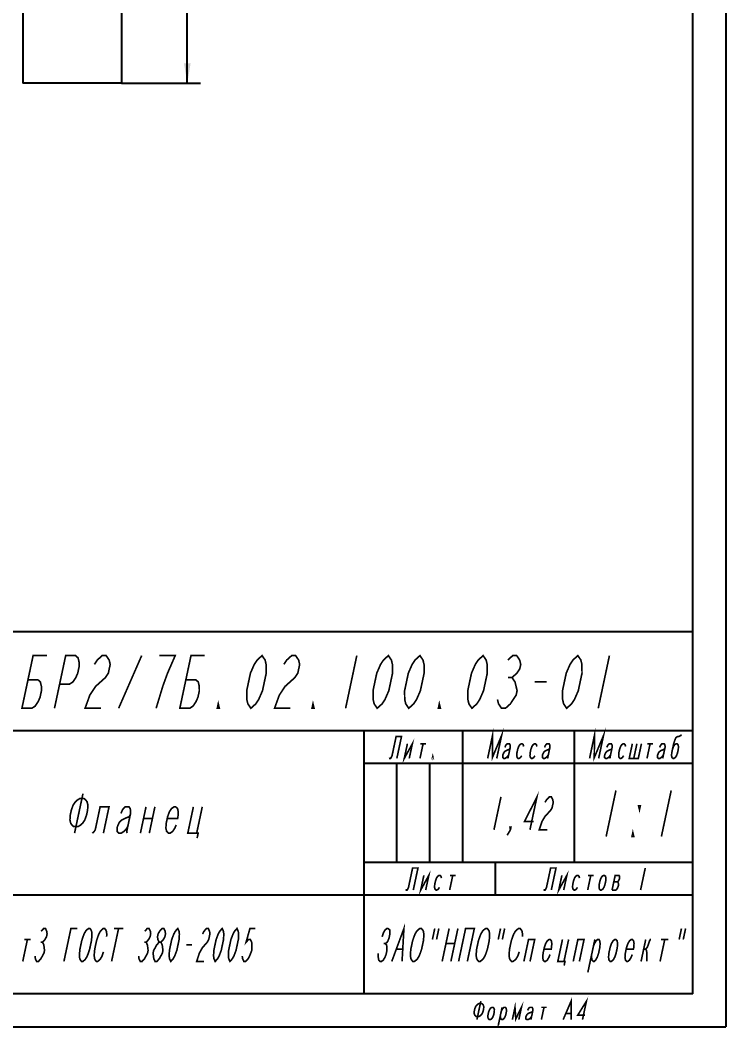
# Model space of a CAD drawing. Header units: millimetres. Extents: x 0 to 210, y 0 to 297.
# Drawn here: x 102.7 to 210, y 0 to 153 of the extents above; entities that cross this region are included whole.
import ezdxf

# ---------------------------------------------------------------- set-up
doc = ezdxf.new("R2010")
doc.units = ezdxf.units.MM
doc.header["$LTSCALE"] = 19.36
doc.layers.get('0').update_dxf_attribs({"linetype": 'CONTINUOUS'})
doc.layers.add('ALL_AXIS', color=7, linetype='CONTINUOUS')
doc.layers.add('ALL_DIMENSIONS', color=7, linetype='CONTINUOUS')
doc.styles.get("Standard").update_dxf_attribs({"font": 'txt', "width": 0.7})
doc.dimstyles.new('DIMSTYLE_2', dxfattribs={"dimtxt": 3.5, "dimasz": 3, "dimexe": 0.18, "dimexo": 0.0625, "dimgap": 0.09, "dimtad": 1, "dimdsep": 46, "dimtxsty": 'STANDARD', "dimblk": '_FILLED', "dimblk1": '_FILLED', "dimblk2": '_FILLED', "dimcen": 0.09, "dimadec": 0, "dimazin": 0, "dimtp": 0.5, "dimtm": 0.5, "dimtfac": 1, "dimtofl": 0, "dimtmove": 0, "dimatfit": 3, "dimldrblk": '_FILLED', "dimfxl": 1, "dimtolj": 1, "dimarcsym": 0})

# ---------------------------------------------------------------- blocks, each defined once
blk = doc.blocks.new('_FILLED')
at = {"color": 0, "linetype": 'BYBLOCK'}
blk.add_solid([(0, 0), (-1, 0.167), (-1, -0.167)], dxfattribs=at)
blk = doc.blocks.new('*D1')
at = {"layer": 'ALL_DIMENSIONS', "color": 2, "linetype": 'CONTINUOUS'}
for p, q in [((118.14, 267.4), (130.14, 267.4)), ((128.14, 267.4), (128.14, 205.4)), ((128.14, 143.4), (128.14, 205.4)), ((118.14, 143.4), (130.14, 143.4))]:
    blk.add_line(p, q, dxfattribs=at)
at = {"layer": 'ALL_DIMENSIONS', "color": 2, "linetype": 'CONTINUOUS', "xscale": 3, "yscale": 3, "zscale": 3}
for p, rotation in [((128.14, 267.4), 90), ((128.14, 143.4), 270)]:
    blk.add_blockref('_FILLED', p, dxfattribs=dict(at, rotation=rotation))

msp = doc.modelspace()

# ---------------------------------------------------------------- linework, layer by layer
at = {"color": 7, "linetype": 'CONTINUOUS'}
for p, q in [((210, 297), (210, 0)), ((205, 5), (205, 292.35)), ((205, 60), (20, 60)), ((205, 5), (205, 60)), ((205, 45), (20, 45)), ((155, 5), (155, 45)), ((170, 25), (170, 45)), ((187, 25), (187, 45)), ((205, 40), (155, 40)), ((160, 25), (160, 40)), ((165, 25), (165, 40)), ((205, 25), (155, 25)), ((175, 20), (175, 25)), ((205, 20), (20, 20)), ((205, 5), (20, 5)), ((205, 5), (20, 5)), ((0, 0), (210, 0))]:
    msp.add_line(p, q, dxfattribs=at)
at = {"color": 2, "linetype": 'CONTINUOUS', "const_width": 0.25}
for points in [[(103.921, 52.744), (105.421, 52.744), (105.8, 52.411), (105.959, 51.744), (105.967, 51.077), (105.754, 50.077), (105.463, 49.411), (105.021, 48.744), (104.5, 48.411), (103, 48.411), (104.7, 56.411), (106.8, 56.411)], [(108.729, 52.077), (110.229, 52.077), (110.75, 52.411), (111.192, 53.077), (111.484, 53.744), (111.696, 54.744), (111.688, 55.411), (111.53, 56.077), (111.15, 56.411), (109.65, 56.411), (107.95, 48.411)], [(114.017, 55.077), (114.459, 55.744), (115.2, 56.411), (115.8, 56.411), (116.259, 55.744), (116.417, 55.077), (116.134, 53.744), (115.692, 53.077), (114.95, 52.411), (114.209, 51.744), (113.325, 50.411), (112.6, 48.411), (115, 48.411)], [(117.7, 48.411), (121.2, 56.411)], [(123.4, 48.411), (124.409, 51.744), (125.134, 53.744), (125.717, 55.077), (126.3, 56.411), (123.9, 56.411)], [(127.921, 52.744), (129.421, 52.744), (129.8, 52.411), (129.959, 51.744), (129.967, 51.077), (129.754, 50.077), (129.463, 49.411), (129.021, 48.744), (128.5, 48.411), (127, 48.411), (128.7, 56.411), (130.8, 56.411)], [(137.8, 48.411), (137.342, 49.077), (137.183, 49.744), (137.167, 51.077), (137.734, 53.744), (138.317, 55.077), (138.759, 55.744), (139.5, 56.411), (139.959, 55.744), (140.117, 55.077), (140.134, 53.744), (139.567, 51.077), (138.983, 49.744), (138.542, 49.077), (137.8, 48.411)], [(142.817, 55.077), (143.259, 55.744), (144, 56.411), (144.6, 56.411), (145.059, 55.744), (145.217, 55.077), (144.934, 53.744), (144.492, 53.077), (143.75, 52.411), (143.009, 51.744), (142.125, 50.411), (141.4, 48.411), (143.8, 48.411)], [(153.9, 56.411), (152.2, 48.411)], [(157, 48.411), (156.542, 49.077), (156.383, 49.744), (156.367, 51.077), (156.934, 53.744), (157.517, 55.077), (157.959, 55.744), (158.7, 56.411), (159.159, 55.744), (159.317, 55.077), (159.334, 53.744), (158.767, 51.077), (158.183, 49.744), (157.742, 49.077), (157, 48.411)], [(161.8, 48.411), (161.342, 49.077), (161.183, 49.744), (161.167, 51.077), (161.734, 53.744), (162.317, 55.077), (162.759, 55.744), (163.5, 56.411), (163.959, 55.744), (164.117, 55.077), (164.134, 53.744), (163.567, 51.077), (162.983, 49.744), (162.542, 49.077), (161.8, 48.411)], [(171.4, 48.411), (170.942, 49.077), (170.783, 49.744), (170.767, 51.077), (171.334, 53.744), (171.917, 55.077), (172.359, 55.744), (173.1, 56.411), (173.559, 55.744), (173.717, 55.077), (173.734, 53.744), (173.167, 51.077), (172.583, 49.744), (172.142, 49.077), (171.4, 48.411)], [(176.859, 55.744), (177.6, 56.411), (178.2, 56.411), (178.659, 55.744), (178.817, 55.077), (178.675, 54.411), (178.234, 53.744), (177.492, 53.077), (177.95, 52.411), (178.109, 51.744), (178.267, 51.077), (178.125, 50.411), (177.683, 49.744), (177.242, 49.077), (176.5, 48.411), (175.9, 48.411), (175.442, 49.077), (175.283, 49.744)], [(185.8, 48.411), (185.342, 49.077), (185.183, 49.744), (185.167, 51.077), (185.734, 53.744), (186.317, 55.077), (186.759, 55.744), (187.5, 56.411), (187.959, 55.744), (188.117, 55.077), (188.134, 53.744), (187.567, 51.077), (186.983, 49.744), (186.542, 49.077), (185.8, 48.411)], [(192.3, 56.411), (190.6, 48.411)], [(176.892, 53.077), (177.492, 53.077)], [(180.95, 52.411), (182.75, 52.411)], [(133, 48.411), (132.7, 48.411), (132.842, 49.077), (133, 48.411)], [(147.4, 48.411), (147.1, 48.411), (147.242, 49.077), (147.4, 48.411)], [(166.6, 48.411), (166.3, 48.411), (166.442, 49.077), (166.6, 48.411)], [(173.789, 40.788), (174.531, 44.277), (174.51, 40.927), (175.913, 44.277), (175.171, 40.788)], [(189.279, 40.788), (190.021, 44.277), (190, 40.927), (191.403, 44.277), (190.661, 40.788)], [(201.887, 42.183), (202.039, 42.602), (202.224, 42.881), (202.442, 43.021), (202.568, 43.021), (202.726, 42.881), (202.793, 42.602), (202.766, 42.183), (202.648, 41.625), (202.496, 41.206), (202.311, 40.927), (202.093, 40.788), (201.967, 40.788), (201.808, 40.927), (201.742, 41.206), (201.768, 41.625), (201.887, 42.183), (202.065, 43.021), (202.247, 43.579), (202.369, 43.858), (202.461, 43.998), (202.742, 44.138), (202.868, 44.138), (203.149, 44.277), (203.241, 44.417)], [(158.887, 40.927), (158.92, 40.788), (159.045, 40.788), (159.138, 40.927), (159.26, 41.206), (159.883, 44.138), (160.7, 44.138), (159.987, 40.788)], [(161.593, 43.021), (161.118, 40.788), (162.347, 43.021), (161.872, 40.788)], [(163.98, 43.021), (163.505, 40.788)], [(163.54, 43.021), (164.419, 43.021)], [(176.406, 42.463), (176.528, 42.742), (176.621, 42.881), (176.776, 43.021), (177.09, 43.021), (177.186, 42.881), (177.219, 42.742), (177.223, 42.463), (176.897, 40.927), (176.93, 40.788)], [(179.263, 42.602), (179.196, 42.881), (179.038, 43.021), (178.912, 43.021), (178.694, 42.881), (178.509, 42.602), (178.357, 42.183), (178.238, 41.625), (178.212, 41.206), (178.278, 40.927), (178.437, 40.788), (178.563, 40.788), (178.781, 40.927), (178.966, 41.206)], [(181.273, 42.602), (181.206, 42.881), (181.048, 43.021), (180.922, 43.021), (180.704, 42.881), (180.519, 42.602), (180.367, 42.183), (180.248, 41.625), (180.222, 41.206), (180.288, 40.927), (180.447, 40.788), (180.573, 40.788), (180.791, 40.927), (180.976, 41.206)], [(182.436, 42.463), (182.558, 42.742), (182.651, 42.881), (182.806, 43.021), (183.12, 43.021), (183.216, 42.881), (183.249, 42.742), (183.253, 42.463), (182.927, 40.927), (182.96, 40.788)], [(191.896, 42.463), (192.018, 42.742), (192.111, 42.881), (192.266, 43.021), (192.58, 43.021), (192.676, 42.881), (192.709, 42.742), (192.713, 42.463), (192.387, 40.927), (192.42, 40.788)], [(194.753, 42.602), (194.686, 42.881), (194.528, 43.021), (194.402, 43.021), (194.184, 42.881), (193.999, 42.602), (193.847, 42.183), (193.728, 41.625), (193.702, 41.206), (193.768, 40.927), (193.927, 40.788), (194.053, 40.788), (194.271, 40.927), (194.456, 41.206)], [(195.784, 43.021), (195.309, 40.788), (196.691, 40.788), (197.166, 43.021)], [(196.475, 43.021), (196, 40.788)], [(198.485, 43.021), (198.01, 40.788)], [(198.045, 43.021), (198.924, 43.021)], [(199.936, 42.463), (200.058, 42.742), (200.151, 42.881), (200.306, 43.021), (200.62, 43.021), (200.716, 42.881), (200.749, 42.742), (200.753, 42.463), (200.427, 40.927), (200.46, 40.788)], [(165.515, 40.788), (165.389, 40.788), (165.449, 41.067), (165.515, 40.788)], [(177.193, 42.323), (177.101, 42.183), (176.757, 42.044), (176.476, 41.904), (176.321, 41.765), (176.228, 41.625), (176.106, 41.346), (176.077, 41.206), (176.08, 40.927), (176.239, 40.788), (176.427, 40.788), (176.645, 40.927), (176.801, 41.067), (176.986, 41.346)], [(183.223, 42.323), (183.131, 42.183), (182.787, 42.044), (182.506, 41.904), (182.351, 41.765), (182.258, 41.625), (182.136, 41.346), (182.106, 41.206), (182.11, 40.927), (182.269, 40.788), (182.457, 40.788), (182.675, 40.927), (182.831, 41.067), (183.016, 41.346)], [(192.683, 42.323), (192.591, 42.183), (192.247, 42.044), (191.966, 41.904), (191.811, 41.765), (191.718, 41.625), (191.596, 41.346), (191.566, 41.206), (191.57, 40.927), (191.729, 40.788), (191.917, 40.788), (192.135, 40.927), (192.291, 41.067), (192.476, 41.346)], [(200.723, 42.323), (200.631, 42.183), (200.287, 42.044), (200.006, 41.904), (199.851, 41.765), (199.758, 41.625), (199.636, 41.346), (199.607, 41.206), (199.61, 40.927), (199.769, 40.788), (199.957, 40.788), (200.175, 40.927), (200.331, 41.067), (200.516, 41.346)], [(112.275, 35.433), (111, 29.433)], [(180.219, 29.944), (181.282, 34.944), (179.391, 31.194), (180.797, 31.194)], [(193.288, 35.922), (191.8, 28.922)], [(201.688, 35.922), (200.2, 28.922)], [(112.453, 34.683), (111.778, 34.683), (111.388, 34.433), (111.11, 34.183), (110.778, 33.683), (110.506, 32.933), (110.347, 32.183), (110.3, 31.433), (110.419, 30.933), (110.591, 30.683), (110.875, 30.433), (111.55, 30.433), (111.941, 30.683), (112.219, 30.933), (112.55, 31.433), (112.822, 32.183), (112.981, 32.933), (113.028, 33.683), (112.91, 34.183), (112.738, 34.433), (112.453, 34.683)], [(175.813, 34.944), (174.75, 29.944)], [(182.511, 34.111), (182.755, 34.527), (183.157, 34.944), (183.469, 34.944), (183.693, 34.527), (183.761, 34.111), (183.584, 33.277), (183.339, 32.861), (182.938, 32.444), (182.537, 32.027), (182.047, 31.194), (181.625, 29.944), (182.875, 29.944)], [(196.992, 33.588), (196.868, 33.005), (196.729, 33.588), (196.992, 33.588)], [(113.7, 29.433), (113.978, 29.683), (114.144, 29.933), (114.197, 30.183), (114.888, 33.433), (116.238, 33.433), (115.388, 29.433)], [(119.46, 32.183), (119.294, 31.933), (118.678, 31.683), (118.175, 31.433), (117.897, 31.183), (117.731, 30.933), (117.513, 30.433), (117.459, 30.183), (117.466, 29.683), (117.75, 29.433), (118.088, 29.433), (118.478, 29.683), (118.756, 29.933), (119.088, 30.433)], [(118.05, 32.433), (118.269, 32.933), (118.435, 33.183), (118.713, 33.433), (119.275, 33.433), (119.447, 33.183), (119.506, 32.933), (119.513, 32.433), (118.928, 29.683), (118.988, 29.433)], [(121.863, 33.433), (121.012, 29.433)], [(123.213, 33.433), (122.362, 29.433)], [(126.453, 30.683), (126.234, 30.183), (125.903, 29.683), (125.513, 29.433), (125.288, 29.433), (125.003, 29.683), (124.884, 30.183), (124.931, 30.933), (125.144, 31.933), (125.416, 32.683), (125.747, 33.183), (126.138, 33.433), (126.363, 33.433), (126.647, 33.183), (126.766, 32.683), (126.719, 31.933), (126.666, 31.683), (125.091, 31.683)], [(129.063, 33.433), (128.212, 29.433), (129.787, 29.433), (129.628, 28.683)], [(129.563, 29.433), (130.413, 33.433)], [(121.491, 31.683), (122.841, 31.683)], [(177.25, 29.944), (177.182, 30.361), (177.339, 30.361), (177.25, 29.944), (176.76, 29.111)], [(196, 28.922), (195.737, 28.922), (195.861, 29.505), (196, 28.922)], [(161.387, 20.927), (161.42, 20.788), (161.545, 20.788), (161.638, 20.927), (161.76, 21.206), (162.383, 24.138), (163.2, 24.138), (162.488, 20.788)], [(164.093, 23.021), (163.618, 20.788), (164.847, 23.021), (164.372, 20.788)], [(166.768, 22.602), (166.701, 22.881), (166.543, 23.021), (166.417, 23.021), (166.199, 22.881), (166.014, 22.602), (165.862, 22.183), (165.743, 21.625), (165.717, 21.206), (165.783, 20.927), (165.942, 20.788), (166.068, 20.788), (166.286, 20.927), (166.471, 21.206)], [(168.49, 23.021), (168.015, 20.788)], [(168.05, 23.021), (168.929, 23.021)], [(182.367, 20.927), (182.4, 20.788), (182.525, 20.788), (182.618, 20.927), (182.74, 21.206), (183.363, 24.138), (184.18, 24.138), (183.467, 20.788)], [(185.073, 23.021), (184.598, 20.788), (185.827, 23.021), (185.352, 20.788)], [(187.748, 22.602), (187.681, 22.881), (187.523, 23.021), (187.397, 23.021), (187.179, 22.881), (186.994, 22.602), (186.842, 22.183), (186.723, 21.625), (186.697, 21.206), (186.763, 20.927), (186.922, 20.788), (187.048, 20.788), (187.266, 20.927), (187.451, 21.206)], [(189.47, 23.021), (188.995, 20.788)], [(189.03, 23.021), (189.909, 23.021)], [(190.862, 22.183), (191.014, 22.602), (191.199, 22.881), (191.417, 23.021), (191.543, 23.021), (191.701, 22.881), (191.768, 22.602), (191.741, 22.183), (191.623, 21.625), (191.471, 21.206), (191.286, 20.927), (191.068, 20.788), (190.942, 20.788), (190.783, 20.927), (190.717, 21.206), (190.743, 21.625), (190.862, 22.183)], [(192.701, 20.788), (193.176, 23.021), (193.741, 23.021), (193.837, 22.881), (193.84, 22.602), (193.811, 22.463), (193.689, 22.183), (193.533, 22.044), (192.968, 22.044)], [(197.747, 24.138), (197.035, 20.788)], [(192.701, 20.788), (193.266, 20.788), (193.422, 20.927), (193.514, 21.067), (193.636, 21.346), (193.666, 21.485), (193.662, 21.765), (193.629, 21.904), (193.533, 22.044)], [(159.219, 9.944), (161.063, 14.944), (160.781, 9.944)], [(105.927, 14.527), (106.297, 14.944), (106.578, 14.944), (106.771, 14.527), (106.823, 14.111), (106.735, 13.694), (106.505, 13.277), (106.136, 12.861), (106.328, 12.444), (106.38, 12.027), (106.432, 11.611), (106.344, 11.194), (106.115, 10.777), (105.885, 10.361), (105.516, 9.944), (105.234, 9.944), (105.042, 10.361), (104.99, 10.777)], [(109.383, 9.944), (110.446, 14.944), (111.43, 14.944)], [(112.086, 13.069), (111.82, 11.819), (111.758, 11.194), (111.74, 10.777), (111.792, 10.361), (111.888, 10.152), (112.055, 9.944), (112.266, 9.944), (112.521, 10.152), (112.706, 10.361), (112.935, 10.777), (113.094, 11.194), (113.297, 11.819), (113.563, 13.069), (113.625, 13.694), (113.643, 14.111), (113.591, 14.527), (113.495, 14.736), (113.328, 14.944), (113.117, 14.944), (112.862, 14.736), (112.677, 14.527), (112.448, 14.111), (112.289, 13.694), (112.086, 13.069)], [(115.875, 13.694), (115.893, 14.111), (115.841, 14.527), (115.745, 14.736), (115.578, 14.944), (115.367, 14.944), (115.112, 14.736), (114.927, 14.527), (114.698, 14.111), (114.539, 13.694), (114.336, 13.069), (114.07, 11.819), (114.008, 11.194), (113.99, 10.777), (114.042, 10.361), (114.138, 10.152), (114.305, 9.944), (114.516, 9.944), (114.771, 10.152), (114.956, 10.361), (115.185, 10.777), (115.388, 11.402)], [(117.688, 14.944), (116.625, 9.944)], [(116.985, 14.944), (118.391, 14.944)], [(121.677, 14.527), (122.047, 14.944), (122.328, 14.944), (122.521, 14.527), (122.573, 14.111), (122.485, 13.694), (122.255, 13.277), (121.886, 12.861), (122.078, 12.444), (122.13, 12.027), (122.182, 11.611), (122.094, 11.194), (121.865, 10.777), (121.635, 10.361), (121.266, 9.944), (120.984, 9.944), (120.792, 10.361), (120.74, 10.777)], [(123.854, 12.861), (123.662, 13.277), (123.61, 13.694), (123.698, 14.111), (123.927, 14.527), (124.297, 14.944), (124.578, 14.944), (124.771, 14.527), (124.823, 14.111), (124.735, 13.694), (124.505, 13.277), (124.136, 12.861)], [(125.625, 9.944), (125.432, 10.361), (125.38, 10.777), (125.417, 11.611), (125.771, 13.277), (126.089, 14.111), (126.318, 14.527), (126.688, 14.944), (126.88, 14.527), (126.933, 14.111), (126.896, 13.277), (126.542, 11.611), (126.224, 10.777), (125.995, 10.361), (125.625, 9.944)], [(130.448, 14.111), (130.677, 14.527), (131.047, 14.944), (131.328, 14.944), (131.521, 14.527), (131.573, 14.111), (131.396, 13.277), (131.167, 12.861), (130.797, 12.444), (130.427, 12.027), (129.969, 11.194), (129.563, 9.944), (130.687, 9.944)], [(132.375, 9.944), (132.182, 10.361), (132.13, 10.777), (132.167, 11.611), (132.521, 13.277), (132.839, 14.111), (133.068, 14.527), (133.438, 14.944), (133.63, 14.527), (133.683, 14.111), (133.646, 13.277), (133.292, 11.611), (132.974, 10.777), (132.745, 10.361), (132.375, 9.944)], [(134.625, 9.944), (134.432, 10.361), (134.38, 10.777), (134.417, 11.611), (134.771, 13.277), (135.089, 14.111), (135.318, 14.527), (135.688, 14.944), (135.88, 14.527), (135.933, 14.111), (135.896, 13.277), (135.542, 11.611), (135.224, 10.777), (134.995, 10.361), (134.625, 9.944)], [(138.5, 14.944), (137.657, 14.944), (137.073, 12.861), (137.443, 13.277), (137.724, 13.277), (137.917, 12.861), (137.969, 12.444), (137.932, 11.611), (137.615, 10.777), (137.385, 10.361), (137.016, 9.944), (136.734, 9.944), (136.542, 10.361), (136.49, 10.777)], [(157.75, 13.694), (157.961, 14.319), (158.206, 14.736), (158.485, 14.944), (158.641, 14.944), (158.909, 14.736), (158.943, 14.527), (158.933, 14.111), (158.8, 13.486), (158.633, 13.069), (158.511, 12.861), (158.232, 12.652), (157.998, 12.652)], [(162.383, 13.069), (162.117, 11.819), (162.063, 11.194), (162.052, 10.777), (162.12, 10.361), (162.232, 10.152), (162.422, 9.944), (162.656, 9.944), (162.935, 10.152), (163.135, 10.361), (163.38, 10.777), (163.547, 11.194), (163.758, 11.819), (164.024, 13.069), (164.078, 13.694), (164.089, 14.111), (164.021, 14.527), (163.909, 14.736), (163.719, 14.944), (163.485, 14.944), (163.206, 14.736), (163.005, 14.527), (162.761, 14.111), (162.594, 13.694), (162.383, 13.069)], [(165.75, 14.944), (165.396, 13.277)], [(166.375, 14.944), (166.021, 13.277)], [(167.938, 14.944), (166.875, 9.944)], [(169.266, 14.944), (168.203, 9.944)], [(169.375, 9.944), (170.438, 14.944), (171.766, 14.944), (170.703, 9.944)], [(172.383, 13.069), (172.117, 11.819), (172.063, 11.194), (172.052, 10.777), (172.12, 10.361), (172.232, 10.152), (172.422, 9.944), (172.656, 9.944), (172.935, 10.152), (173.135, 10.361), (173.38, 10.777), (173.547, 11.194), (173.758, 11.819), (174.024, 13.069), (174.078, 13.694), (174.089, 14.111), (174.021, 14.527), (173.909, 14.736), (173.719, 14.944), (173.485, 14.944), (173.206, 14.736), (173.005, 14.527), (172.761, 14.111), (172.594, 13.694), (172.383, 13.069)], [(175.75, 14.944), (175.396, 13.277)], [(176.375, 14.944), (176.021, 13.277)], [(179.078, 13.694), (179.089, 14.111), (179.021, 14.527), (178.909, 14.736), (178.719, 14.944), (178.485, 14.944), (178.206, 14.736), (178.005, 14.527), (177.761, 14.111), (177.594, 13.694), (177.383, 13.069), (177.117, 11.819), (177.063, 11.194), (177.052, 10.777), (177.12, 10.361), (177.232, 10.152), (177.422, 9.944), (177.656, 9.944), (177.935, 10.152), (178.135, 10.361), (178.38, 10.777), (178.591, 11.402)], [(203.25, 14.944), (202.896, 13.277)], [(203.875, 14.944), (203.521, 13.277)], [(103.834, 13.277), (103.125, 9.944)], [(103.341, 13.277), (104.326, 13.277)], [(105.854, 12.861), (106.136, 12.861)], [(121.604, 12.861), (121.886, 12.861)], [(123.234, 9.944), (123.042, 10.361), (122.99, 10.777), (122.938, 11.194), (123.026, 11.611), (123.255, 12.027), (123.485, 12.444), (123.854, 12.861), (124.136, 12.861), (124.328, 12.444), (124.38, 12.027), (124.432, 11.611), (124.344, 11.194), (124.115, 10.777), (123.885, 10.361), (123.516, 9.944), (123.234, 9.944)], [(127.985, 12.444), (128.828, 12.444)], [(157.141, 11.194), (157.164, 10.569), (157.232, 10.152), (157.422, 9.944), (157.656, 9.944), (157.935, 10.152), (158.18, 10.569), (158.346, 10.986), (158.479, 11.611), (158.49, 12.027), (158.422, 12.444), (158.232, 12.652)], [(167.451, 12.652), (168.779, 12.652)], [(179.297, 9.944), (180.005, 13.277), (180.943, 13.277), (180.234, 9.944)], [(183.268, 10.986), (183.102, 10.569), (182.857, 10.152), (182.578, 9.944), (182.422, 9.944), (182.232, 10.152), (182.164, 10.569), (182.219, 11.194), (182.396, 12.027), (182.607, 12.652), (182.852, 13.069), (183.13, 13.277), (183.287, 13.277), (183.477, 13.069), (183.544, 12.652), (183.49, 12.027), (183.445, 11.819), (182.352, 11.819)], [(185.162, 13.277), (184.453, 9.944), (185.547, 9.944), (185.414, 9.319)], [(185.391, 9.944), (186.099, 13.277)], [(186.797, 9.944), (187.505, 13.277), (188.443, 13.277), (187.734, 9.944)], [(190.084, 13.277), (189.021, 8.277)], [(189.862, 12.236), (190.029, 12.652), (190.274, 13.069), (190.474, 13.277), (190.709, 13.277), (190.82, 13.069), (190.888, 12.652), (190.833, 12.027), (190.656, 11.194), (190.445, 10.569), (190.201, 10.152), (190, 9.944), (189.844, 9.944), (189.654, 10.152), (189.586, 10.569), (189.596, 10.986)], [(192.396, 12.027), (192.607, 12.652), (192.852, 13.069), (193.13, 13.277), (193.287, 13.277), (193.477, 13.069), (193.544, 12.652), (193.49, 12.027), (193.313, 11.194), (193.102, 10.569), (192.857, 10.152), (192.578, 9.944), (192.422, 9.944), (192.232, 10.152), (192.164, 10.569), (192.219, 11.194), (192.396, 12.027)], [(195.768, 10.986), (195.602, 10.569), (195.357, 10.152), (195.078, 9.944), (194.922, 9.944), (194.732, 10.152), (194.664, 10.569), (194.719, 11.194), (194.896, 12.027), (195.107, 12.652), (195.352, 13.069), (195.63, 13.277), (195.787, 13.277), (195.977, 13.069), (196.044, 12.652), (195.99, 12.027), (195.945, 11.819), (194.852, 11.819)], [(197.818, 13.277), (197.109, 9.944)], [(197.508, 11.819), (197.664, 11.819), (197.82, 11.819), (198.021, 12.027), (198.188, 12.444), (198.399, 13.069), (198.521, 13.277), (198.599, 13.277)], [(200.709, 13.277), (200, 9.944)], [(200.162, 13.277), (201.255, 13.277)], [(159.93, 11.819), (160.867, 11.819)], [(197.82, 11.819), (197.932, 11.611), (197.966, 11.402), (197.969, 9.944)], [(172.865, 3.551), (172.497, 3.551), (172.288, 3.434), (172.141, 3.318), (171.969, 3.084), (171.833, 2.734), (171.759, 2.384), (171.746, 2.034), (171.819, 1.801), (171.917, 1.684), (172.075, 1.568), (172.443, 1.568), (172.651, 1.684), (172.799, 1.801), (172.971, 2.034), (173.107, 2.384), (173.181, 2.734), (173.194, 3.084), (173.121, 3.318), (173.023, 3.434), (172.865, 3.551)], [(172.755, 3.901), (172.16, 1.101)], [(173.939, 2.268), (174.075, 2.618), (174.247, 2.851), (174.456, 2.968), (174.578, 2.968), (174.737, 2.851), (174.81, 2.618), (174.797, 2.268), (174.698, 1.801), (174.562, 1.451), (174.39, 1.218), (174.181, 1.101), (174.059, 1.101), (173.9, 1.218), (173.827, 1.451), (173.84, 1.801), (173.939, 2.268)], [(175.987, 2.968), (175.392, 0.168)], [(175.863, 2.384), (175.974, 2.618), (176.146, 2.851), (176.293, 2.968), (176.477, 2.968), (176.574, 2.851), (176.647, 2.618), (176.634, 2.268), (176.535, 1.801), (176.399, 1.451), (176.227, 1.218), (176.08, 1.101), (175.957, 1.101), (175.799, 1.218), (175.726, 1.451), (175.714, 1.684)], [(177.55, 1.101), (177.947, 2.968), (178.065, 1.218), (178.927, 2.968), (178.53, 1.101)], [(179.869, 2.501), (179.98, 2.734), (180.066, 2.851), (180.213, 2.968), (180.519, 2.968), (180.617, 2.851), (180.653, 2.734), (180.665, 2.501), (180.392, 1.218), (180.429, 1.101)], [(181.928, 2.968), (182.786, 2.968)], [(182.357, 2.968), (181.96, 1.101)], [(185.267, 1.101), (186.475, 3.901), (186.492, 1.101)], [(188.208, 1.101), (188.803, 3.901), (187.499, 1.801), (188.601, 1.801)], [(180.64, 2.384), (180.554, 2.268), (180.223, 2.151), (179.953, 2.034), (179.806, 1.918), (179.72, 1.801), (179.609, 1.568), (179.584, 1.451), (179.596, 1.218), (179.755, 1.101), (179.939, 1.101), (180.147, 1.218), (180.295, 1.334), (180.467, 1.568)], [(185.711, 2.034), (186.446, 2.034)]]:
    msp.add_lwpolyline(points, dxfattribs=at)
at = {"layer": 'ALL_AXIS', "color": 7, "linetype": 'CONTINUOUS'}
for p, q in [((103.14, 267.396), (103.14, 143.396)), ((118.14, 267.396), (118.14, 143.396)), ((118.14, 143.396), (103.14, 143.396))]:
    msp.add_line(p, q, dxfattribs=at)

# ---------------------------------------------------------------- dimensions: what is measured, and where the dimension line sits
at = {"layer": 'ALL_DIMENSIONS', "color": 2, "linetype": 'CONTINUOUS'}
dim = msp.add_linear_dim(base=(128.14, 267.396), p1=(118.14, 143.396), p2=(118.14, 267.396), angle=90, text='%%c<>', dimstyle='DIMSTYLE_2', dxfattribs=at)
dim.commit()
dim.dimension.update_dxf_attribs({"geometry": '*D1', "text_midpoint": (127.265, 199.388), "dimtype": 160})

doc.saveas('drawing.dxf')
